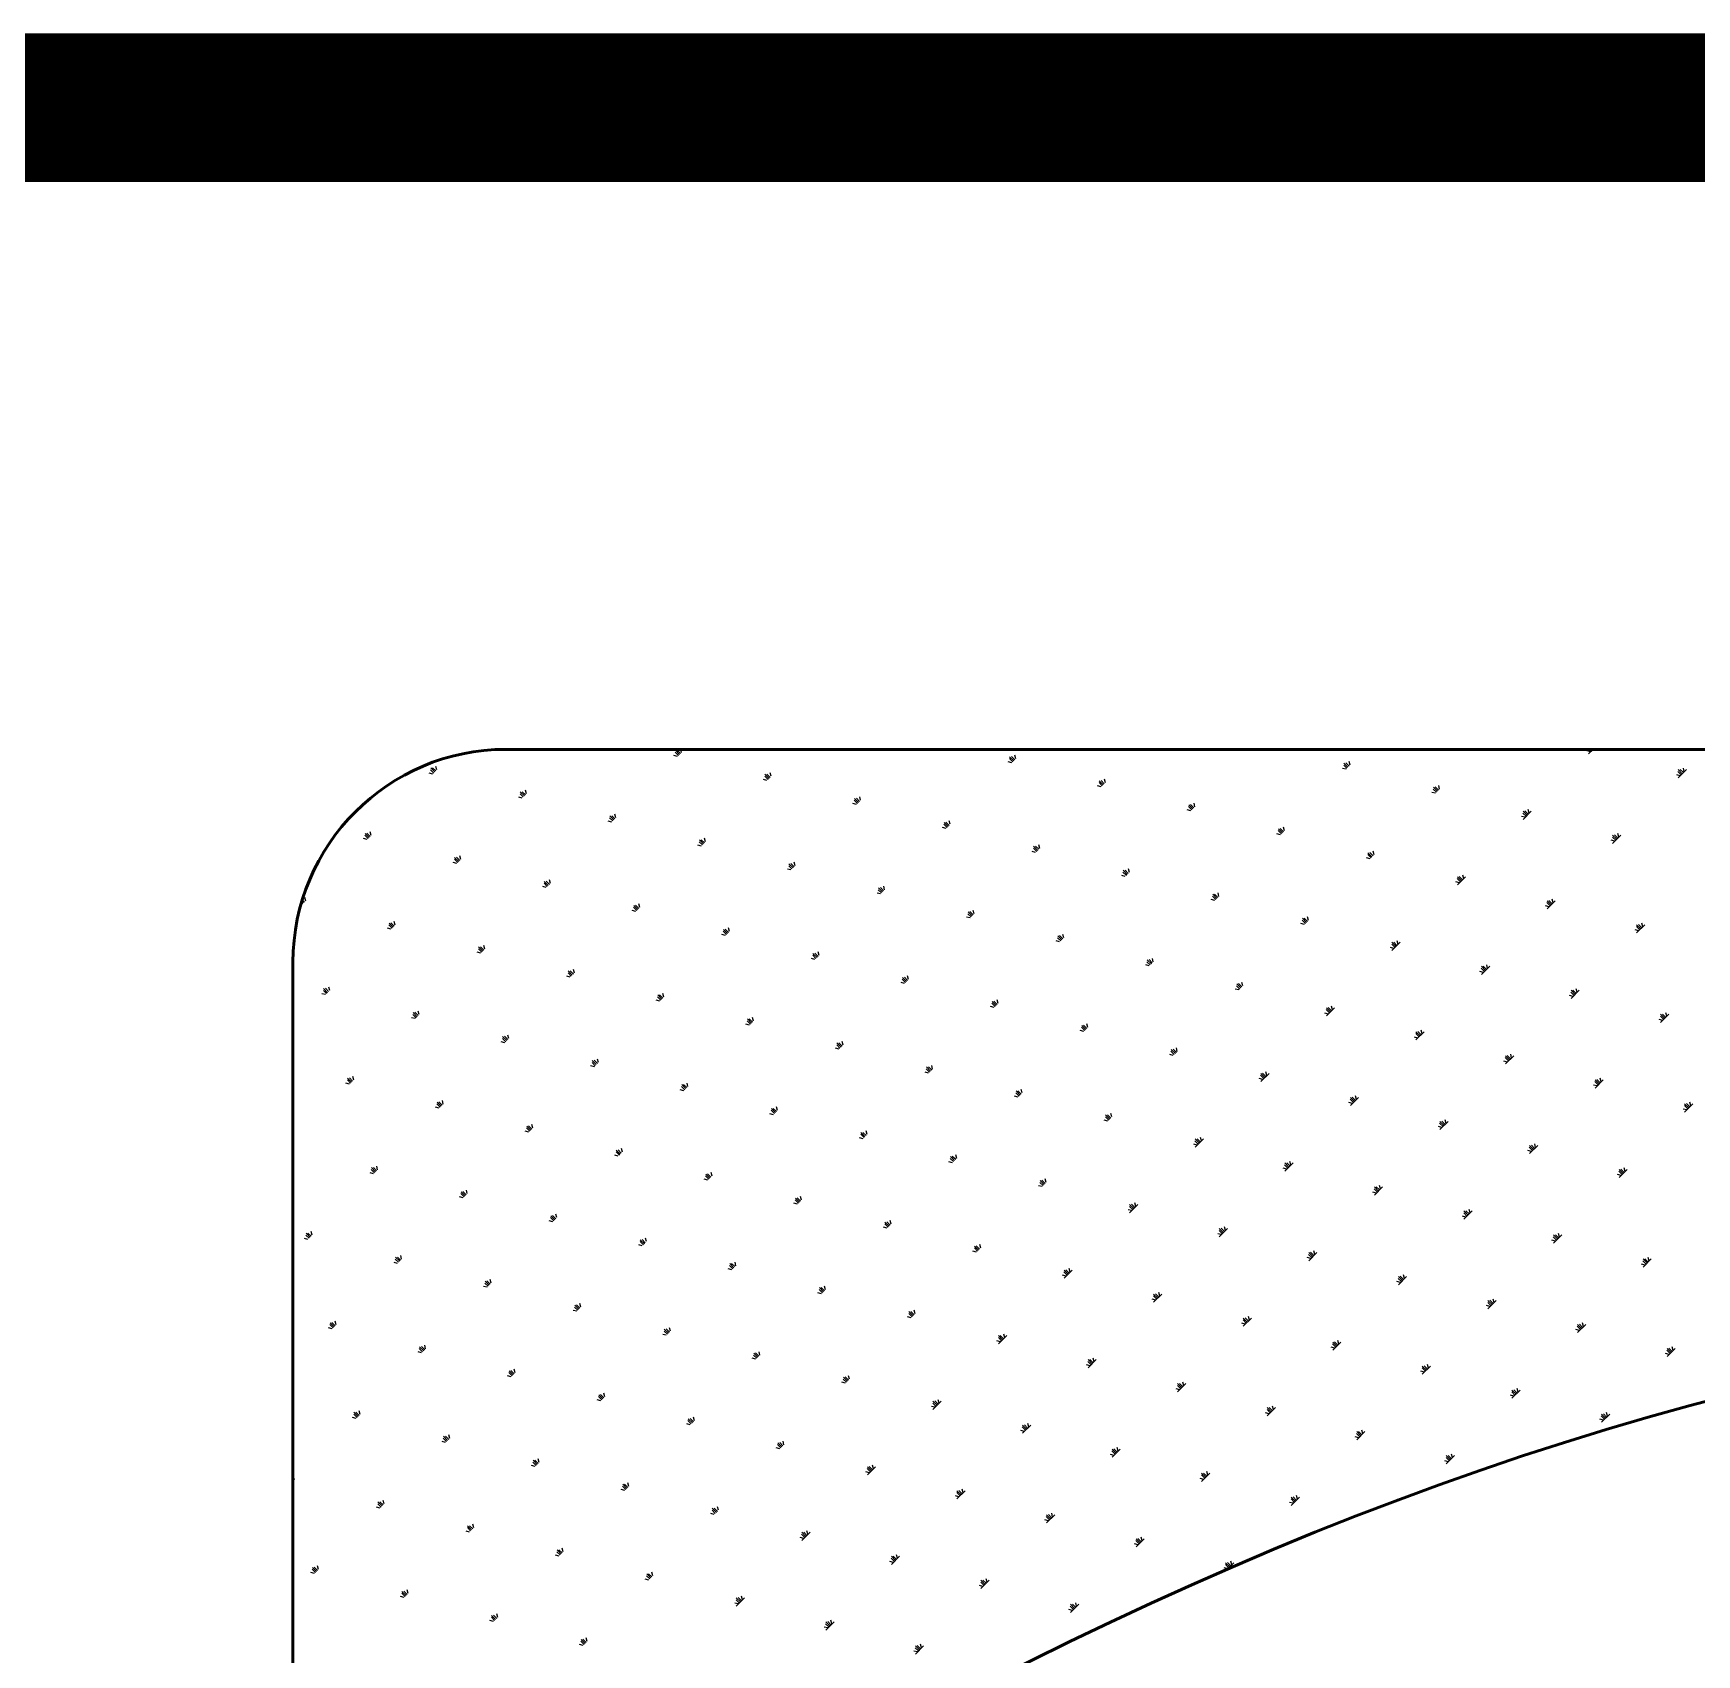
# Model space of a CAD drawing. Extents: x 962303 to 1579583, y -174742 to 224716.
# Drawn here: x 1416372 to 1418049, y -51801 to -50167 of the extents above; entities that cross this region are included whole.
import ezdxf

# ---------------------------------------------------------------- set-up
doc = ezdxf.new("R2010")
doc.units = 0
doc.header["$LTSCALE"] = 1000
doc.header["$MEASUREMENT"] = 0
doc.layers.add('PUB_TITLE', color=4, linetype='Continuous')

msp = doc.modelspace()

# ---------------------------------------------------------------- linework, layer by layer
at = {"layer": 'PUB_TITLE', "color": 4}
for p, q in [((1417021.6, -50895.9), (1417017.9, -50894.9)), ((1417022.6, -50894.9), (1417019.3, -50891.5)), ((1417023.6, -50893.8), (1417019.5, -50889.7)), ((1417024.6, -50892.8), (1417021.3, -50889.5)), ((1417025.7, -50891.8), (1417024.9, -50888.7)), ((1417359.5, -50901.3), (1417356.2, -50898)), ((1417360.5, -50900.3), (1417356.4, -50896.2)), ((1417361.6, -50899.3), (1417358.3, -50896)), ((1417362.6, -50898.2), (1417361.6, -50894.6)), ((1417699.5, -50904.7), (1417698.5, -50901.1)), ((1417942, -50891.1), (1417938.4, -50890.2)), ((1417939.9, -50893.2), (1417944.4, -50888.7)), ((1417943, -50890.1), (1417941.7, -50888.7)), ((1417944.1, -50889.1), (1417943.7, -50888.7)), ((1416774.9, -50913.6), (1416771.3, -50912.6)), ((1416776, -50912.6), (1416772.6, -50909.3)), ((1416777, -50911.5), (1416772.9, -50907.4)), ((1416778, -50910.5), (1416774.7, -50907.2)), ((1416779, -50909.5), (1416778.1, -50905.9)), ((1417112.9, -50919), (1417109.6, -50915.7)), ((1417113.9, -50918), (1417109.8, -50913.9)), ((1417114.9, -50917), (1417111.6, -50913.7)), ((1417116, -50915.9), (1417115, -50912.3)), ((1417358.5, -50902.4), (1417354.8, -50901.4)), ((1417695.4, -50908.8), (1417691.8, -50907.9)), ((1417696.4, -50907.8), (1417693.1, -50904.5)), ((1417697.4, -50906.8), (1417693.3, -50902.7)), ((1417698.5, -50905.8), (1417695.2, -50902.4)), ((1418032.3, -50915.3), (1418028.7, -50914.4)), ((1418033.3, -50914.3), (1418030, -50911)), ((1418034.3, -50913.3), (1418030.2, -50909.1)), ((1418030.2, -50917.4), (1418038.5, -50909.1)), ((1418035.4, -50912.2), (1418032.1, -50908.9)), ((1418036.4, -50911.2), (1418035.4, -50907.6)), ((1416866.2, -50936.7), (1416862.9, -50933.4)), ((1416867.3, -50935.7), (1416863.1, -50931.6)), ((1416868.3, -50934.7), (1416865, -50931.4)), ((1416869.3, -50933.7), (1416868.4, -50930)), ((1417111.8, -50920.1), (1417108.2, -50919.1)), ((1417448.7, -50926.6), (1417445.1, -50925.6)), ((1417449.8, -50925.5), (1417446.5, -50922.2)), ((1417450.8, -50924.5), (1417446.7, -50920.4)), ((1417451.8, -50923.5), (1417448.5, -50920.2)), ((1417452.9, -50922.4), (1417451.9, -50918.8)), ((1417785.6, -50933), (1417782, -50932.1)), ((1417786.7, -50932), (1417783.4, -50928.7)), ((1417787.7, -50931), (1417783.6, -50926.8)), ((1417788.7, -50929.9), (1417785.4, -50926.6)), ((1417789.8, -50928.9), (1417788.8, -50925.3)), ((1416865.2, -50937.8), (1416861.6, -50936.8)), ((1417202.1, -50944.3), (1417198.5, -50943.3)), ((1417203.1, -50943.2), (1417199.8, -50939.9)), ((1417204.2, -50942.2), (1417200, -50938.1)), ((1417205.2, -50941.2), (1417201.9, -50937.9)), ((1417206.2, -50940.1), (1417205.3, -50936.5)), ((1417539, -50950.7), (1417535.4, -50949.8)), ((1417540, -50949.7), (1417536.7, -50946.4)), ((1417541.1, -50948.7), (1417536.9, -50944.5)), ((1417542.1, -50947.6), (1417538.8, -50944.3)), ((1417543.1, -50946.6), (1417542.2, -50943)), ((1417878, -50955.2), (1417873.8, -50951)), ((1417873.8, -50959.3), (1417882.1, -50951)), ((1417879, -50954.1), (1417875.7, -50950.8)), ((1417880, -50953.1), (1417879.1, -50949.5)), ((1416955.5, -50962), (1416951.9, -50961)), ((1416956.5, -50960.9), (1416953.2, -50957.6)), ((1416957.5, -50959.9), (1416953.4, -50955.8)), ((1416958.6, -50958.9), (1416955.3, -50955.6)), ((1416959.6, -50957.8), (1416958.6, -50954.2)), ((1417292.4, -50968.5), (1417288.8, -50967.5)), ((1417293.4, -50967.4), (1417290.1, -50964.1)), ((1417294.4, -50966.4), (1417290.3, -50962.3)), ((1417295.5, -50965.4), (1417292.2, -50962.1)), ((1417296.5, -50964.3), (1417295.5, -50960.7)), ((1417633.4, -50970.8), (1417632.4, -50967.2)), ((1417875.9, -50957.2), (1417872.3, -50956.3)), ((1417876.9, -50956.2), (1417873.6, -50952.9)), ((1416708.8, -50979.7), (1416705.2, -50978.7)), ((1416709.9, -50978.6), (1416706.6, -50975.3)), ((1416710.9, -50977.6), (1416706.8, -50973.5)), ((1416711.9, -50976.6), (1416708.6, -50973.3)), ((1416713, -50975.5), (1416712, -50971.9)), ((1417046.8, -50985.1), (1417043.5, -50981.8)), ((1417047.8, -50984.1), (1417043.7, -50980)), ((1417048.8, -50983.1), (1417045.5, -50979.8)), ((1417049.9, -50982), (1417048.9, -50978.4)), ((1417386.8, -50988.5), (1417385.8, -50984.9)), ((1417629.3, -50974.9), (1417625.7, -50974)), ((1417630.3, -50973.9), (1417627, -50970.6)), ((1417631.3, -50972.9), (1417627.2, -50968.7)), ((1417632.4, -50971.8), (1417629.1, -50968.5)), ((1417966.2, -50981.4), (1417962.6, -50980.4)), ((1417967.2, -50980.4), (1417963.9, -50977.1)), ((1417968.3, -50979.4), (1417964.1, -50975.2)), ((1417964.1, -50983.5), (1417972.4, -50975.2)), ((1417969.3, -50978.3), (1417966, -50975)), ((1417970.3, -50977.3), (1417969.3, -50973.7)), ((1416800.1, -51002.8), (1416796.8, -50999.5)), ((1416801.2, -51001.8), (1416797, -50997.7)), ((1416802.2, -51000.8), (1416798.9, -50997.5)), ((1416803.2, -50999.7), (1416802.3, -50996.1)), ((1417045.7, -50986.2), (1417042.1, -50985.2)), ((1417382.6, -50992.6), (1417379, -50991.7)), ((1417383.7, -50991.6), (1417380.4, -50988.3)), ((1417384.7, -50990.6), (1417380.6, -50986.4)), ((1417385.7, -50989.5), (1417382.4, -50986.2)), ((1417719.6, -50999.1), (1417715.9, -50998.2)), ((1417720.6, -50998.1), (1417717.3, -50994.8)), ((1417721.6, -50997.1), (1417717.5, -50992.9)), ((1417722.7, -50996), (1417719.3, -50992.7)), ((1417723.7, -50995), (1417722.7, -50991.4)), ((1416799.1, -51003.9), (1416795.5, -51002.9)), ((1417136, -51010.3), (1417132.4, -51009.4)), ((1417137, -51009.3), (1417133.7, -51006)), ((1417138.1, -51008.3), (1417133.9, -51004.2)), ((1417139.1, -51007.3), (1417135.8, -51003.9)), ((1417140.1, -51006.2), (1417139.2, -51002.6)), ((1417472.9, -51016.8), (1417469.3, -51015.9)), ((1417474, -51015.8), (1417470.6, -51012.5)), ((1417475, -51014.8), (1417470.9, -51010.6)), ((1417476, -51013.7), (1417472.7, -51010.4)), ((1417477.1, -51012.7), (1417476.1, -51009.1)), ((1417811.9, -51021.2), (1417807.8, -51017.1)), ((1417807.8, -51025.4), (1417816, -51017.1)), ((1417812.9, -51020.2), (1417809.6, -51016.9)), ((1417814, -51019.2), (1417813, -51015.6)), ((1416889.4, -51028.1), (1416885.8, -51027.1)), ((1416890.4, -51027), (1416887.1, -51023.7)), ((1416891.4, -51026), (1416887.3, -51021.9)), ((1416892.5, -51025), (1416889.2, -51021.7)), ((1416893.5, -51023.9), (1416892.5, -51020.3)), ((1417226.3, -51034.5), (1417222.7, -51033.6)), ((1417227.3, -51033.5), (1417224, -51030.2)), ((1417228.4, -51032.5), (1417224.2, -51028.3)), ((1417229.4, -51031.4), (1417226.1, -51028.1)), ((1417230.4, -51030.4), (1417229.5, -51026.8)), ((1417565.3, -51039), (1417561.1, -51034.8)), ((1417566.3, -51037.9), (1417563, -51034.6)), ((1417567.3, -51036.9), (1417566.4, -51033.3)), ((1417809.8, -51023.3), (1417806.2, -51022.3)), ((1417810.9, -51022.3), (1417807.6, -51019)), ((1416642.7, -51045.8), (1416641.9, -51045.5)), ((1416643.8, -51044.7), (1416642.5, -51043.4)), ((1416644.8, -51043.7), (1416643, -51041.8)), ((1416645.8, -51042.7), (1416643.4, -51040.3)), ((1416646.9, -51041.6), (1416645.9, -51038)), ((1416979.7, -51052.2), (1416976, -51051.3)), ((1416980.7, -51051.2), (1416977.4, -51047.9)), ((1416981.7, -51050.2), (1416977.6, -51046)), ((1416982.8, -51049.1), (1416979.4, -51045.8)), ((1416983.8, -51048.1), (1416982.8, -51044.5)), ((1417320.7, -51054.6), (1417319.7, -51051)), ((1417563.2, -51041), (1417559.6, -51040.1)), ((1417564.2, -51040), (1417560.9, -51036.7)), ((1417900.1, -51047.5), (1417896.5, -51046.5)), ((1417901.1, -51046.5), (1417897.8, -51043.2)), ((1417902.2, -51045.4), (1417898, -51041.3)), ((1417898, -51049.6), (1417906.3, -51041.3)), ((1417903.2, -51044.4), (1417899.9, -51041.1)), ((1417904.2, -51043.4), (1417903.3, -51039.8)), ((1416734.1, -51068.9), (1416730.8, -51065.6)), ((1416735.1, -51067.9), (1416731, -51063.8)), ((1416736.1, -51066.9), (1416732.8, -51063.6)), ((1416737.2, -51065.8), (1416736.2, -51062.2)), ((1417074.1, -51072.3), (1417073.1, -51068.7)), ((1417316.6, -51058.7), (1417313, -51057.8)), ((1417317.6, -51057.7), (1417314.3, -51054.4)), ((1417318.6, -51056.7), (1417314.5, -51052.5)), ((1417319.7, -51055.6), (1417316.4, -51052.3)), ((1417653.5, -51065.2), (1417649.9, -51064.2)), ((1417654.5, -51064.2), (1417651.2, -51060.9)), ((1417655.5, -51063.1), (1417651.4, -51059)), ((1417656.6, -51062.1), (1417653.3, -51058.8)), ((1417657.6, -51061.1), (1417656.6, -51057.5)), ((1417991.4, -51070.7), (1417988.1, -51067.4)), ((1417992.4, -51069.6), (1417988.3, -51065.5)), ((1417988.3, -51073.8), (1417996.6, -51065.5)), ((1417993.5, -51068.6), (1417990.2, -51065.3)), ((1417994.5, -51067.6), (1417993.5, -51063.9)), ((1416733, -51070), (1416729.4, -51069)), ((1417069.9, -51076.4), (1417066.3, -51075.5)), ((1417071, -51075.4), (1417067.7, -51072.1)), ((1417072, -51074.4), (1417067.9, -51070.2)), ((1417073, -51073.3), (1417069.7, -51070)), ((1417406.8, -51082.9), (1417403.2, -51081.9)), ((1417407.9, -51081.9), (1417404.6, -51078.6)), ((1417408.9, -51080.9), (1417404.8, -51076.7)), ((1417409.9, -51079.8), (1417406.6, -51076.5)), ((1417411, -51078.8), (1417410, -51075.2)), ((1417744.8, -51088.4), (1417741.5, -51085.1)), ((1417745.8, -51087.3), (1417741.7, -51083.2)), ((1417741.7, -51091.5), (1417749.9, -51083.2)), ((1417746.8, -51086.3), (1417743.5, -51083)), ((1417747.9, -51085.3), (1417746.9, -51081.7)), ((1417990.4, -51071.7), (1417986.8, -51070.7)), ((1416823.3, -51094.1), (1416819.7, -51093.2)), ((1416824.3, -51093.1), (1416821, -51089.8)), ((1416825.4, -51092.1), (1416821.2, -51087.9)), ((1416826.4, -51091), (1416823.1, -51087.7)), ((1416827.4, -51090), (1416826.5, -51086.4)), ((1417160.2, -51100.6), (1417156.6, -51099.7)), ((1417161.2, -51099.6), (1417157.9, -51096.3)), ((1417162.3, -51098.6), (1417158.1, -51094.4)), ((1417163.3, -51097.5), (1417160, -51094.2)), ((1417164.3, -51096.5), (1417163.4, -51092.9)), ((1417499.2, -51105), (1417495, -51100.9)), ((1417500.2, -51104), (1417496.9, -51100.7)), ((1417501.2, -51103), (1417500.3, -51099.4)), ((1417743.7, -51089.4), (1417740.1, -51088.4)), ((1416913.6, -51118.3), (1416910, -51117.4)), ((1416914.6, -51117.3), (1416911.3, -51114)), ((1416915.6, -51116.3), (1416911.5, -51112.1)), ((1416916.7, -51115.2), (1416913.4, -51111.9)), ((1416917.7, -51114.2), (1416916.7, -51110.6)), ((1417252.5, -51122.7), (1417248.4, -51118.6)), ((1417253.6, -51121.7), (1417250.3, -51118.4)), ((1417254.6, -51120.7), (1417253.6, -51117.1)), ((1417497.1, -51107.1), (1417493.5, -51106.1)), ((1417498.1, -51106.1), (1417494.8, -51102.8)), ((1417834, -51113.6), (1417830.4, -51112.6)), ((1417835, -51112.6), (1417831.7, -51109.2)), ((1417836.1, -51111.5), (1417832, -51107.4)), ((1417832, -51115.7), (1417840.2, -51107.4)), ((1417837.1, -51110.5), (1417833.8, -51107.2)), ((1417838.1, -51109.5), (1417837.2, -51105.8)), ((1416666.9, -51136), (1416663.3, -51135.1)), ((1416668, -51135), (1416664.7, -51131.7)), ((1416669, -51134), (1416664.9, -51129.8)), ((1416670, -51132.9), (1416666.7, -51129.6)), ((1416671.1, -51131.9), (1416670.1, -51128.3)), ((1417008, -51138.4), (1417007, -51134.8)), ((1417250.5, -51124.8), (1417246.9, -51123.8)), ((1417251.5, -51123.8), (1417248.2, -51120.5)), ((1417587.4, -51131.3), (1417583.8, -51130.3)), ((1417588.4, -51130.3), (1417585.1, -51127)), ((1417589.4, -51129.2), (1417585.3, -51125.1)), ((1417590.5, -51128.2), (1417587.2, -51124.9)), ((1417591.5, -51127.2), (1417590.5, -51123.6)), ((1417925.3, -51136.7), (1417922, -51133.4)), ((1417926.4, -51135.7), (1417922.2, -51131.6)), ((1417922.2, -51139.8), (1417930.5, -51131.6)), ((1417927.4, -51134.7), (1417924.1, -51131.4)), ((1417928.4, -51133.6), (1417927.5, -51130)), ((1416761.3, -51156.1), (1416760.4, -51152.5)), ((1417003.8, -51142.5), (1417000.2, -51141.6)), ((1417004.9, -51141.5), (1417001.6, -51138.2)), ((1417005.9, -51140.5), (1417001.8, -51136.3)), ((1417006.9, -51139.4), (1417003.6, -51136.1)), ((1417340.8, -51149), (1417337.1, -51148)), ((1417341.8, -51148), (1417338.5, -51144.7)), ((1417342.8, -51146.9), (1417338.7, -51142.8)), ((1417343.8, -51145.9), (1417340.5, -51142.6)), ((1417344.9, -51144.9), (1417343.9, -51141.3)), ((1417678.7, -51154.4), (1417675.4, -51151.1)), ((1417679.7, -51153.4), (1417675.6, -51149.3)), ((1417675.6, -51157.5), (1417683.9, -51149.3)), ((1417680.8, -51152.4), (1417677.5, -51149.1)), ((1417681.8, -51151.4), (1417680.8, -51147.7)), ((1417924.3, -51137.8), (1417920.7, -51136.8)), ((1416757.2, -51160.2), (1416753.6, -51159.3)), ((1416758.2, -51159.2), (1416754.9, -51155.9)), ((1416759.3, -51158.2), (1416755.1, -51154)), ((1416760.3, -51157.1), (1416757, -51153.8)), ((1417094.1, -51166.7), (1417090.5, -51165.7)), ((1417095.2, -51165.7), (1417091.8, -51162.4)), ((1417096.2, -51164.6), (1417092.1, -51160.5)), ((1417097.2, -51163.6), (1417093.9, -51160.3)), ((1417098.2, -51162.6), (1417097.3, -51159)), ((1417432.1, -51172.2), (1417428.8, -51168.9)), ((1417433.1, -51171.1), (1417429, -51167)), ((1417434.1, -51170.1), (1417430.8, -51166.8)), ((1417435.2, -51169.1), (1417434.2, -51165.4)), ((1417677.7, -51155.5), (1417674, -51154.5)), ((1418014.6, -51162), (1418011, -51161)), ((1418015.6, -51160.9), (1418012.3, -51157.6)), ((1418016.6, -51159.9), (1418012.5, -51155.8)), ((1418012.5, -51164), (1418020.8, -51155.8)), ((1418017.7, -51158.9), (1418014.4, -51155.6)), ((1418018.7, -51157.8), (1418017.7, -51154.2)), ((1416847.5, -51184.4), (1416843.9, -51183.4)), ((1416848.5, -51183.4), (1416845.2, -51180.1)), ((1416849.6, -51182.3), (1416845.4, -51178.2)), ((1416850.6, -51181.3), (1416847.3, -51178)), ((1416851.6, -51180.3), (1416850.6, -51176.7)), ((1417186.5, -51188.8), (1417182.3, -51184.7)), ((1417187.5, -51187.8), (1417184.2, -51184.5)), ((1417188.5, -51186.8), (1417187.6, -51183.2)), ((1417431, -51173.2), (1417427.4, -51172.2)), ((1417767.9, -51179.7), (1417764.3, -51178.7)), ((1417769, -51178.6), (1417765.7, -51175.3)), ((1417770, -51177.6), (1417765.9, -51173.5)), ((1417765.9, -51181.7), (1417774.1, -51173.5)), ((1417771, -51176.6), (1417767.7, -51173.3)), ((1417772.1, -51175.5), (1417771.1, -51171.9)), ((1416939.8, -51206.5), (1416935.7, -51202.4)), ((1416940.9, -51205.5), (1416937.6, -51202.2)), ((1416941.9, -51204.5), (1416940.9, -51200.9)), ((1417184.4, -51190.9), (1417180.8, -51189.9)), ((1417185.4, -51189.9), (1417182.1, -51186.6)), ((1417521.3, -51197.4), (1417517.7, -51196.4)), ((1417522.3, -51196.3), (1417519, -51193)), ((1417523.4, -51195.3), (1417519.2, -51191.2)), ((1417524.4, -51194.3), (1417521.1, -51191)), ((1417525.4, -51193.2), (1417524.5, -51189.6)), ((1417858.2, -51203.9), (1417854.6, -51202.9)), ((1417859.2, -51202.8), (1417855.9, -51199.5)), ((1417860.3, -51201.8), (1417856.1, -51197.7)), ((1417856.1, -51205.9), (1417864.4, -51197.7)), ((1417861.3, -51200.8), (1417858, -51197.5)), ((1417862.3, -51199.7), (1417861.4, -51196.1)), ((1416695.3, -51222.2), (1416694.3, -51218.6)), ((1416937.8, -51208.6), (1416934.1, -51207.6)), ((1416938.8, -51207.6), (1416935.5, -51204.3)), ((1417274.7, -51215.1), (1417271.1, -51214.1)), ((1417275.7, -51214.1), (1417272.4, -51210.7)), ((1417276.7, -51213), (1417272.6, -51208.9)), ((1417277.8, -51212), (1417274.5, -51208.7)), ((1417278.8, -51211), (1417277.8, -51207.3)), ((1417612.6, -51220.5), (1417609.3, -51217.2)), ((1417613.6, -51219.5), (1417609.5, -51215.4)), ((1417609.5, -51223.6), (1417617.8, -51215.4)), ((1417614.7, -51218.5), (1417611.4, -51215.2)), ((1417615.7, -51217.4), (1417614.7, -51213.8)), ((1416691.1, -51226.3), (1416687.5, -51225.3)), ((1416692.2, -51225.3), (1416688.9, -51222)), ((1416693.2, -51224.2), (1416689.1, -51220.1)), ((1416694.2, -51223.2), (1416690.9, -51219.9)), ((1417028, -51232.8), (1417024.4, -51231.8)), ((1417029.1, -51231.8), (1417025.8, -51228.5)), ((1417030.1, -51230.7), (1417026, -51226.6)), ((1417031.1, -51229.7), (1417027.8, -51226.4)), ((1417032.2, -51228.7), (1417031.2, -51225.1)), ((1417366, -51238.2), (1417362.7, -51234.9)), ((1417367, -51237.2), (1417362.9, -51233.1)), ((1417368, -51236.2), (1417364.7, -51232.9)), ((1417369.1, -51235.1), (1417368.1, -51231.5)), ((1417611.6, -51221.6), (1417608, -51220.6)), ((1417948.5, -51228), (1417944.9, -51227.1)), ((1417949.5, -51227), (1417946.2, -51223.7)), ((1417950.5, -51226), (1417946.4, -51221.9)), ((1417946.4, -51230.1), (1417954.7, -51221.9)), ((1417951.6, -51225), (1417948.3, -51221.6)), ((1417952.6, -51223.9), (1417951.6, -51220.3)), ((1416781.4, -51250.5), (1416777.8, -51249.5)), ((1416782.4, -51249.5), (1416779.1, -51246.2)), ((1416783.5, -51248.4), (1416779.3, -51244.3)), ((1416784.5, -51247.4), (1416781.2, -51244.1)), ((1416785.5, -51246.4), (1416784.6, -51242.8)), ((1417119.3, -51255.9), (1417116, -51252.6)), ((1417120.4, -51254.9), (1417116.2, -51250.8)), ((1417121.4, -51253.9), (1417118.1, -51250.6)), ((1417122.4, -51252.9), (1417121.5, -51249.2)), ((1417364.9, -51239.3), (1417361.3, -51238.3)), ((1417701.8, -51245.8), (1417698.2, -51244.8)), ((1417702.9, -51244.7), (1417699.6, -51241.4)), ((1417703.9, -51243.7), (1417699.8, -51239.6)), ((1417699.8, -51247.8), (1417708, -51239.6)), ((1417704.9, -51242.7), (1417701.6, -51239.4)), ((1417706, -51241.6), (1417705, -51238)), ((1418038.8, -51252.2), (1418035.1, -51251.3)), ((1418039.8, -51251.2), (1418036.5, -51247.9)), ((1418040.8, -51250.2), (1418036.7, -51246)), ((1418036.7, -51254.3), (1418044.9, -51246)), ((1418041.9, -51249.1), (1418038.5, -51245.8)), ((1418042.9, -51248.1), (1418041.9, -51244.5)), ((1416873.7, -51272.6), (1416869.6, -51268.5)), ((1416874.8, -51271.6), (1416871.5, -51268.3)), ((1416875.8, -51270.6), (1416874.8, -51266.9)), ((1417118.3, -51257), (1417114.7, -51256)), ((1417455.2, -51263.5), (1417451.6, -51262.5)), ((1417456.2, -51262.4), (1417452.9, -51259.1)), ((1417457.3, -51261.4), (1417453.1, -51257.3)), ((1417458.3, -51260.4), (1417455, -51257.1)), ((1417459.3, -51259.3), (1417458.4, -51255.7)), ((1417792.1, -51269.9), (1417788.5, -51269)), ((1417793.2, -51268.9), (1417789.8, -51265.6)), ((1417794.2, -51267.9), (1417790.1, -51263.7)), ((1417790.1, -51272), (1417798.3, -51263.7)), ((1417795.2, -51266.8), (1417791.9, -51263.5)), ((1417796.2, -51265.8), (1417795.3, -51262.2)), ((1416871.7, -51274.7), (1416868.1, -51273.7)), ((1416872.7, -51273.7), (1416869.4, -51270.4)), ((1417208.6, -51281.2), (1417205, -51280.2)), ((1417209.6, -51280.1), (1417206.3, -51276.8)), ((1417210.6, -51279.1), (1417206.5, -51275)), ((1417211.7, -51278.1), (1417208.4, -51274.8)), ((1417212.7, -51277), (1417211.7, -51273.4)), ((1417545.5, -51287.7), (1417541.9, -51286.7)), ((1417546.5, -51286.6), (1417543.2, -51283.3)), ((1417547.6, -51285.6), (1417543.4, -51281.5)), ((1417543.4, -51289.7), (1417551.7, -51281.5)), ((1417548.6, -51284.6), (1417545.3, -51281.2)), ((1417549.6, -51283.5), (1417548.6, -51279.9)), ((1417886.5, -51290), (1417885.6, -51286.4)), ((1416961.9, -51298.9), (1416958.3, -51297.9)), ((1416963, -51297.8), (1416959.7, -51294.5)), ((1416964, -51296.8), (1416959.9, -51292.7)), ((1416965, -51295.8), (1416961.7, -51292.5)), ((1416966.1, -51294.7), (1416965.1, -51291.1)), ((1417299.9, -51304.3), (1417296.6, -51301)), ((1417300.9, -51303.3), (1417296.8, -51299.2)), ((1417302, -51302.3), (1417298.6, -51299)), ((1417303, -51301.2), (1417302, -51297.6)), ((1417882.4, -51294.1), (1417878.8, -51293.2)), ((1417883.4, -51293.1), (1417880.1, -51289.8)), ((1417884.5, -51292.1), (1417880.3, -51287.9)), ((1417880.3, -51296.2), (1417888.6, -51287.9)), ((1417885.5, -51291), (1417882.2, -51287.7)), ((1416715.3, -51316.6), (1416711.7, -51315.6)), ((1416716.3, -51315.6), (1416713, -51312.2)), ((1416717.4, -51314.5), (1416713.2, -51310.4)), ((1416718.4, -51313.5), (1416715.1, -51310.2)), ((1416719.4, -51312.5), (1416718.5, -51308.8)), ((1417053.3, -51322), (1417049.9, -51318.7)), ((1417054.3, -51321), (1417050.2, -51316.9)), ((1417055.3, -51320), (1417052, -51316.7)), ((1417056.4, -51318.9), (1417055.4, -51315.3)), ((1417298.9, -51305.4), (1417295.2, -51304.4)), ((1417635.8, -51311.8), (1417632.1, -51310.9)), ((1417636.8, -51310.8), (1417633.5, -51307.5)), ((1417637.8, -51309.8), (1417633.7, -51305.6)), ((1417633.7, -51313.9), (1417642, -51305.6)), ((1417638.9, -51308.7), (1417635.6, -51305.4)), ((1417639.9, -51307.7), (1417638.9, -51304.1)), ((1417972.7, -51318.3), (1417969.1, -51317.4)), ((1417973.7, -51317.3), (1417970.4, -51314)), ((1417974.7, -51316.3), (1417970.6, -51312.1)), ((1417970.6, -51320.4), (1417978.9, -51312.1)), ((1417975.8, -51315.2), (1417972.5, -51311.9)), ((1417976.8, -51314.2), (1417975.8, -51310.6)), ((1416806.6, -51339.7), (1416803.3, -51336.4)), ((1416807.7, -51338.7), (1416803.5, -51334.6)), ((1416808.7, -51337.7), (1416805.4, -51334.4)), ((1416809.7, -51336.6), (1416808.8, -51333)), ((1417052.2, -51323.1), (1417048.6, -51322.1)), ((1417389.1, -51329.5), (1417385.5, -51328.6)), ((1417390.2, -51328.5), (1417386.9, -51325.2)), ((1417391.2, -51327.5), (1417387.1, -51323.4)), ((1417392.2, -51326.5), (1417388.9, -51323.1)), ((1417393.3, -51325.4), (1417392.3, -51321.8)), ((1417726, -51336), (1417722.4, -51335.1)), ((1417727.1, -51335), (1417723.8, -51331.7)), ((1417728.1, -51334), (1417724, -51329.8)), ((1417724, -51338.1), (1417732.2, -51329.8)), ((1417729.1, -51332.9), (1417725.8, -51329.6)), ((1417730.2, -51331.9), (1417729.2, -51328.3)), ((1416805.6, -51340.8), (1416802, -51339.8)), ((1417142.5, -51347.3), (1417138.9, -51346.3)), ((1417143.5, -51346.2), (1417140.2, -51342.9)), ((1417144.6, -51345.2), (1417140.4, -51341.1)), ((1417145.6, -51344.2), (1417142.3, -51340.9)), ((1417146.6, -51343.1), (1417145.7, -51339.5)), ((1417479.4, -51353.7), (1417475.8, -51352.8)), ((1417480.4, -51352.7), (1417477.1, -51349.4)), ((1417481.5, -51351.7), (1417477.3, -51347.5)), ((1417477.3, -51355.8), (1417485.6, -51347.5)), ((1417482.5, -51350.6), (1417479.2, -51347.3)), ((1417483.5, -51349.6), (1417482.6, -51346)), ((1417819.4, -51357.1), (1417816.1, -51353.8)), ((1417820.4, -51356.1), (1417819.5, -51352.5)), ((1416895.9, -51365), (1416892.3, -51364)), ((1416896.9, -51363.9), (1416893.6, -51360.6)), ((1416897.9, -51362.9), (1416893.8, -51358.8)), ((1416899, -51361.9), (1416895.7, -51358.6)), ((1416900, -51360.8), (1416899, -51357.2)), ((1417232.8, -51371.4), (1417229.2, -51370.5)), ((1417233.8, -51370.4), (1417230.5, -51367.1)), ((1417234.8, -51369.4), (1417230.7, -51365.2)), ((1417235.9, -51368.3), (1417232.6, -51365)), ((1417236.9, -51367.3), (1417235.9, -51363.7)), ((1417573.8, -51373.8), (1417572.8, -51370.2)), ((1417816.3, -51360.2), (1417812.7, -51359.3)), ((1417817.3, -51359.2), (1417814, -51355.9)), ((1417818.4, -51358.2), (1417814.2, -51354)), ((1417814.2, -51362.3), (1417822.5, -51354)), ((1416649.2, -51382.7), (1416645.6, -51381.7)), ((1416650.3, -51381.6), (1416647, -51378.3)), ((1416651.3, -51380.6), (1416647.2, -51376.5)), ((1416652.3, -51379.6), (1416649, -51376.3)), ((1416653.4, -51378.5), (1416652.4, -51374.9)), ((1416987.2, -51388.1), (1416983.9, -51384.8)), ((1416988.2, -51387.1), (1416984.1, -51383)), ((1416989.2, -51386.1), (1416985.9, -51382.7)), ((1416990.3, -51385), (1416989.3, -51381.4)), ((1417569.7, -51377.9), (1417566.1, -51377)), ((1417570.7, -51376.9), (1417567.4, -51373.6)), ((1417571.7, -51375.9), (1417567.6, -51371.7)), ((1417567.6, -51380), (1417575.9, -51371.7)), ((1417572.8, -51374.8), (1417569.5, -51371.5)), ((1417906.6, -51384.4), (1417903, -51383.4)), ((1417907.6, -51383.4), (1417904.3, -51380.1)), ((1417908.6, -51382.3), (1417904.5, -51378.2)), ((1417904.5, -51386.5), (1417912.8, -51378.2)), ((1417909.7, -51381.3), (1417906.4, -51378)), ((1417910.7, -51380.3), (1417909.7, -51376.7)), ((1416740.5, -51405.8), (1416737.2, -51402.5)), ((1416741.6, -51404.8), (1416737.4, -51400.7)), ((1416742.6, -51403.8), (1416739.3, -51400.5)), ((1416743.6, -51402.7), (1416742.7, -51399.1)), ((1416986.1, -51389.2), (1416982.5, -51388.2)), ((1417323, -51395.6), (1417319.4, -51394.7)), ((1417324.1, -51394.6), (1417320.8, -51391.3)), ((1417325.1, -51393.6), (1417321, -51389.4)), ((1417326.1, -51392.5), (1417322.8, -51389.2)), ((1417327.2, -51391.5), (1417326.2, -51387.9)), ((1417659.9, -51402.1), (1417656.3, -51401.1)), ((1417661, -51401.1), (1417657.7, -51397.8)), ((1417662, -51400), (1417657.9, -51395.9)), ((1417657.9, -51404.2), (1417666.1, -51395.9)), ((1417663, -51399), (1417659.7, -51395.7)), ((1417664.1, -51398), (1417663.1, -51394.4)), ((1417997.9, -51407.6), (1417994.6, -51404.3)), ((1417998.9, -51406.5), (1417994.8, -51402.4)), ((1417994.8, -51410.7), (1418003.1, -51402.4)), ((1418000, -51405.5), (1417996.6, -51402.2)), ((1418001, -51404.5), (1418000, -51400.9)), ((1416739.5, -51406.9), (1416735.9, -51405.9)), ((1417076.4, -51413.3), (1417072.8, -51412.4)), ((1417077.4, -51412.3), (1417074.1, -51409)), ((1417078.5, -51411.3), (1417074.3, -51407.1)), ((1417079.5, -51410.2), (1417076.2, -51406.9)), ((1417080.5, -51409.2), (1417079.6, -51405.6)), ((1417413.3, -51419.8), (1417409.7, -51418.9)), ((1417414.3, -51418.8), (1417411, -51415.5)), ((1417415.4, -51417.8), (1417411.3, -51413.6)), ((1417411.3, -51421.9), (1417419.5, -51413.6)), ((1417416.4, -51416.7), (1417413.1, -51413.4)), ((1417417.4, -51415.7), (1417416.5, -51412.1)), ((1417752.3, -51424.2), (1417748.2, -51420.1)), ((1417748.2, -51428.4), (1417756.4, -51420.1)), ((1417753.3, -51423.2), (1417750, -51419.9)), ((1417754.4, -51422.2), (1417753.4, -51418.6)), ((1417996.9, -51408.6), (1417993.2, -51407.6)), ((1416829.8, -51431), (1416826.2, -51430.1)), ((1416830.8, -51430), (1416827.5, -51426.7)), ((1416831.8, -51429), (1416827.7, -51424.9)), ((1416832.9, -51428), (1416829.6, -51424.6)), ((1416833.9, -51426.9), (1416832.9, -51423.3)), ((1417166.7, -51437.5), (1417163.1, -51436.6)), ((1417167.7, -51436.5), (1417164.4, -51433.2)), ((1417168.7, -51435.5), (1417164.6, -51431.3)), ((1417169.8, -51434.4), (1417166.5, -51431.1)), ((1417170.8, -51433.4), (1417169.8, -51429.8)), ((1417505.7, -51441.9), (1417501.5, -51437.8)), ((1417501.5, -51446.1), (1417509.8, -51437.8)), ((1417506.7, -51440.9), (1417503.4, -51437.6)), ((1417507.7, -51439.9), (1417506.8, -51436.3)), ((1417750.2, -51426.3), (1417746.6, -51425.3)), ((1417751.3, -51425.3), (1417748, -51422)), ((1416920.1, -51455.2), (1416916.4, -51454.3)), ((1416921.1, -51454.2), (1416917.8, -51450.9)), ((1416922.1, -51453.2), (1416918, -51449)), ((1416923.1, -51452.1), (1416919.8, -51448.8)), ((1416924.2, -51451.1), (1416923.2, -51447.5)), ((1417261.1, -51457.6), (1417260.1, -51454)), ((1417503.6, -51444), (1417500, -51443)), ((1417504.6, -51443), (1417501.3, -51439.7)), ((1417840.5, -51450.5), (1417836.9, -51449.5)), ((1417841.5, -51449.5), (1417838.2, -51446.2)), ((1417842.6, -51448.4), (1417838.4, -51444.3)), ((1417838.4, -51452.6), (1417846.7, -51444.3)), ((1417843.6, -51447.4), (1417840.3, -51444.1)), ((1417844.6, -51446.4), (1417843.7, -51442.8)), ((1416674.5, -51471.9), (1416671.1, -51468.6)), ((1416675.5, -51470.9), (1416671.4, -51466.7)), ((1416676.5, -51469.8), (1416673.2, -51466.5)), ((1416677.5, -51468.8), (1416676.6, -51465.2)), ((1417257, -51461.7), (1417253.3, -51460.8)), ((1417258, -51460.7), (1417254.7, -51457.4)), ((1417259, -51459.7), (1417254.9, -51455.5)), ((1417260.1, -51458.6), (1417256.8, -51455.3)), ((1417593.9, -51468.2), (1417590.3, -51467.2)), ((1417594.9, -51467.2), (1417591.6, -51463.9)), ((1417595.9, -51466.1), (1417591.8, -51462)), ((1417591.8, -51470.3), (1417600.1, -51462)), ((1417597, -51465.1), (1417593.7, -51461.8)), ((1417598, -51464.1), (1417597, -51460.5)), ((1417931.8, -51473.6), (1417928.5, -51470.3)), ((1417932.8, -51472.6), (1417928.7, -51468.5)), ((1417928.7, -51476.7), (1417937, -51468.5)), ((1417933.9, -51471.6), (1417930.6, -51468.3)), ((1417934.9, -51470.6), (1417933.9, -51466.9)), ((1416673.4, -51472.9), (1416669.8, -51472)), ((1417010.3, -51479.4), (1417006.7, -51478.5)), ((1417011.4, -51478.4), (1417008.1, -51475.1)), ((1417012.4, -51477.4), (1417008.3, -51473.2)), ((1417013.4, -51476.3), (1417010.1, -51473)), ((1417014.5, -51475.3), (1417013.5, -51471.7)), ((1417347.2, -51485.9), (1417343.6, -51484.9)), ((1417348.3, -51484.9), (1417345, -51481.6)), ((1417349.3, -51483.8), (1417345.2, -51479.7)), ((1417345.2, -51488), (1417353.4, -51479.7)), ((1417350.3, -51482.8), (1417347, -51479.5)), ((1417351.4, -51481.8), (1417350.4, -51478.2)), ((1417685.2, -51491.4), (1417681.9, -51488.1)), ((1417686.2, -51490.3), (1417682.1, -51486.2)), ((1417682.1, -51494.5), (1417690.3, -51486.2)), ((1417687.2, -51489.3), (1417683.9, -51486)), ((1417688.3, -51488.3), (1417687.3, -51484.6)), ((1417930.8, -51474.7), (1417927.2, -51473.7)), ((1416763.7, -51497.1), (1416760.1, -51496.2)), ((1416764.7, -51496.1), (1416761.4, -51492.8)), ((1416765.8, -51495.1), (1416761.6, -51490.9)), ((1416766.8, -51494), (1416763.5, -51490.7)), ((1416767.8, -51493), (1416766.9, -51489.4)), ((1417100.6, -51503.6), (1417097, -51502.6)), ((1417101.6, -51502.6), (1417098.3, -51499.3)), ((1417102.7, -51501.5), (1417098.5, -51497.4)), ((1417103.7, -51500.5), (1417100.4, -51497.2)), ((1417104.7, -51499.5), (1417103.8, -51495.9)), ((1417439.6, -51508), (1417435.4, -51503.9)), ((1417435.4, -51512.2), (1417443.7, -51503.9)), ((1417440.6, -51507), (1417437.3, -51503.7)), ((1417441.6, -51506), (1417440.7, -51502.4)), ((1417684.1, -51492.4), (1417680.5, -51491.4)), ((1418021, -51498.9), (1418017.4, -51497.9)), ((1418022.1, -51497.8), (1418018.8, -51494.5)), ((1418023.1, -51496.8), (1418019, -51492.7)), ((1418019, -51500.9), (1418027.2, -51492.7)), ((1418024.1, -51495.8), (1418020.8, -51492.5)), ((1418025.2, -51494.7), (1418024.2, -51491.1)), ((1416854, -51521.3), (1416850.4, -51520.4)), ((1416855, -51520.3), (1416851.7, -51517)), ((1416856, -51519.3), (1416851.9, -51515.1)), ((1416857.1, -51518.2), (1416853.8, -51514.9)), ((1416858.1, -51517.2), (1416857.1, -51513.6)), ((1417192.9, -51525.7), (1417188.8, -51521.6)), ((1417194, -51524.7), (1417190.7, -51521.4)), ((1417195, -51523.7), (1417194, -51520.1)), ((1417437.5, -51510.1), (1417433.9, -51509.1)), ((1417438.5, -51509.1), (1417435.2, -51505.8)), ((1417774.4, -51516.6), (1417770.8, -51515.6)), ((1417775.4, -51515.5), (1417772.1, -51512.2)), ((1417776.5, -51514.5), (1417772.3, -51510.4)), ((1417772.3, -51518.6), (1417780.6, -51510.4)), ((1417777.5, -51513.5), (1417774.2, -51510.2)), ((1417778.5, -51512.4), (1417777.6, -51508.8)), ((1416948.4, -51541.4), (1416947.4, -51537.8)), ((1417190.9, -51527.8), (1417187.3, -51526.8)), ((1417191.9, -51526.8), (1417188.6, -51523.5)), ((1417527.8, -51534.3), (1417524.2, -51533.3)), ((1417528.8, -51533.3), (1417525.5, -51529.9)), ((1417529.8, -51532.2), (1417525.7, -51528.1)), ((1417525.7, -51536.3), (1417534, -51528.1)), ((1417530.9, -51531.2), (1417527.6, -51527.9)), ((1417531.9, -51530.2), (1417530.9, -51526.5)), ((1417865.7, -51539.7), (1417862.4, -51536.4)), ((1417866.8, -51538.7), (1417862.6, -51534.6)), ((1417862.6, -51542.8), (1417870.9, -51534.6)), ((1417867.8, -51537.7), (1417864.5, -51534.4)), ((1417868.8, -51536.6), (1417867.8, -51533)), ((1416944.2, -51545.5), (1416940.6, -51544.5)), ((1416945.3, -51544.5), (1416942, -51541.2)), ((1416946.3, -51543.4), (1416942.2, -51539.3)), ((1416947.3, -51542.4), (1416944, -51539.1)), ((1417281.1, -51552), (1417277.5, -51551)), ((1417282.2, -51551), (1417278.9, -51547.7)), ((1417283.2, -51549.9), (1417279.1, -51545.8)), ((1417279.1, -51554.1), (1417287.3, -51545.8)), ((1417284.2, -51548.9), (1417280.9, -51545.6)), ((1417285.3, -51547.9), (1417284.3, -51544.3)), ((1417619.1, -51557.4), (1417615.8, -51554.1)), ((1417620.1, -51556.4), (1417616, -51552.3)), ((1417616, -51560.5), (1417624.2, -51552.3)), ((1417621.2, -51555.4), (1417617.8, -51552.1)), ((1417622.2, -51554.3), (1417621.2, -51550.7)), ((1417864.7, -51540.8), (1417861.1, -51539.8)), ((1416697.6, -51563.2), (1416694, -51562.3)), ((1416698.6, -51562.2), (1416695.3, -51558.9)), ((1416699.7, -51561.2), (1416695.5, -51557)), ((1416700.7, -51560.1), (1416697.4, -51556.8)), ((1416701.7, -51559.1), (1416700.8, -51555.5)), ((1417034.5, -51569.7), (1417030.9, -51568.7)), ((1417035.5, -51568.7), (1417032.2, -51565.4)), ((1417036.6, -51567.6), (1417032.4, -51563.5)), ((1417037.6, -51566.6), (1417034.3, -51563.3)), ((1417038.6, -51565.6), (1417037.7, -51562)), ((1417372.5, -51575.1), (1417369.1, -51571.8)), ((1417373.5, -51574.1), (1417369.4, -51570)), ((1417369.4, -51578.2), (1417377.6, -51570)), ((1417374.5, -51573.1), (1417371.2, -51569.8)), ((1417375.6, -51572.1), (1417374.6, -51568.4)), ((1417618.1, -51558.5), (1417614.4, -51557.5)), ((1417955, -51565), (1417951.3, -51564)), ((1417956, -51563.9), (1417952.7, -51560.6)), ((1417957, -51562.9), (1417952.9, -51558.8)), ((1417952.9, -51567), (1417961.2, -51558.8)), ((1417958.1, -51561.9), (1417954.8, -51558.6)), ((1417959.1, -51560.8), (1417958.1, -51557.2)), ((1416787.9, -51587.4), (1416784.3, -51586.4)), ((1416788.9, -51586.4), (1416785.6, -51583.1)), ((1416789.9, -51585.3), (1416785.8, -51581.2)), ((1416791, -51584.3), (1416787.7, -51581)), ((1416792, -51583.3), (1416791, -51579.7)), ((1417126.9, -51591.8), (1417122.7, -51587.7)), ((1417127.9, -51590.8), (1417124.6, -51587.5)), ((1417128.9, -51589.8), (1417128, -51586.1)), ((1417371.4, -51576.2), (1417367.8, -51575.2)), ((1417708.3, -51582.7), (1417704.7, -51581.7)), ((1417709.4, -51581.6), (1417706.1, -51578.3)), ((1417710.4, -51580.6), (1417706.3, -51576.5)), ((1417706.3, -51584.7), (1417714.5, -51576.5)), ((1417711.4, -51579.6), (1417708.1, -51576.3)), ((1417712.5, -51578.5), (1417711.5, -51574.9)), ((1416880.2, -51609.5), (1416876.1, -51605.4)), ((1416881.3, -51608.5), (1416877.9, -51605.2)), ((1416882.3, -51607.5), (1416881.3, -51603.9)), ((1417124.8, -51593.9), (1417121.2, -51592.9)), ((1417125.8, -51592.9), (1417122.5, -51589.6)), ((1417461.7, -51600.4), (1417458.1, -51599.4)), ((1417462.7, -51599.3), (1417459.4, -51596)), ((1417463.8, -51598.3), (1417459.6, -51594.2)), ((1417459.6, -51602.4), (1417467.9, -51594.2)), ((1417464.8, -51597.3), (1417461.5, -51594)), ((1417465.8, -51596.2), (1417464.9, -51592.6)), ((1417799.6, -51605.8), (1417796.3, -51602.5)), ((1417800.7, -51604.8), (1417796.5, -51600.7)), ((1417796.5, -51608.9), (1417804.8, -51600.7)), ((1417801.7, -51603.8), (1417798.4, -51600.4)), ((1417802.7, -51602.7), (1417801.8, -51599.1)), ((1416635.7, -51625.2), (1416634.7, -51621.6)), ((1416878.2, -51611.6), (1416874.5, -51610.6)), ((1416879.2, -51610.6), (1416875.9, -51607.3)), ((1417215.1, -51618.1), (1417211.5, -51617.1)), ((1417216.1, -51617), (1417212.8, -51613.7)), ((1417217.1, -51616), (1417213, -51611.9)), ((1417213, -51620.1), (1417221.3, -51611.9)), ((1417218.2, -51615), (1417214.9, -51611.7)), ((1417219.2, -51613.9), (1417218.2, -51610.3)), ((1417553, -51623.5), (1417549.7, -51620.2)), ((1417554, -51622.5), (1417549.9, -51618.4)), ((1417549.9, -51626.6), (1417558.2, -51618.4)), ((1417555.1, -51621.5), (1417551.8, -51618.2)), ((1417556.1, -51620.4), (1417555.1, -51616.8)), ((1417798.6, -51606.9), (1417795, -51605.9)), ((1416634.6, -51626.2), (1416634, -51625.6)), ((1416968.4, -51635.8), (1416964.8, -51634.8)), ((1416969.5, -51634.8), (1416966.2, -51631.4)), ((1416970.5, -51633.7), (1416966.4, -51629.6)), ((1416971.5, -51632.7), (1416968.2, -51629.4)), ((1416972.6, -51631.7), (1416971.6, -51628)), ((1417306.4, -51641.2), (1417303.1, -51637.9)), ((1417307.4, -51640.2), (1417303.3, -51636.1)), ((1417303.3, -51644.3), (1417311.5, -51636.1)), ((1417308.4, -51639.2), (1417305.1, -51635.9)), ((1417309.5, -51638.1), (1417308.5, -51634.5)), ((1417552, -51624.6), (1417548.4, -51623.6)), ((1416721.8, -51653.5), (1416718.2, -51652.5)), ((1416722.8, -51652.5), (1416719.5, -51649.2)), ((1416723.9, -51651.4), (1416719.7, -51647.3)), ((1416724.9, -51650.4), (1416721.6, -51647.1)), ((1416725.9, -51649.4), (1416725, -51645.8)), ((1417059.7, -51658.9), (1417056.4, -51655.6)), ((1417060.8, -51657.9), (1417056.6, -51653.8)), ((1417061.8, -51656.9), (1417058.5, -51653.6)), ((1417062.8, -51655.8), (1417061.9, -51652.2)), ((1417305.3, -51642.3), (1417301.7, -51641.3)), ((1417642.2, -51648.7), (1417638.6, -51647.8)), ((1417643.3, -51647.7), (1417640, -51644.4)), ((1417644.3, -51646.7), (1417640.2, -51642.6)), ((1417640.2, -51650.8), (1417648.4, -51642.6)), ((1417645.3, -51645.6), (1417642, -51642.3)), ((1417646.4, -51644.6), (1417645.4, -51641)), ((1416814.1, -51675.6), (1416810, -51671.5)), ((1416815.2, -51674.6), (1416811.9, -51671.3)), ((1416816.2, -51673.6), (1416815.2, -51669.9)), ((1417058.7, -51660), (1417055.1, -51659)), ((1417395.6, -51666.5), (1417392, -51665.5)), ((1417396.6, -51665.4), (1417393.3, -51662.1)), ((1417397.7, -51664.4), (1417393.5, -51660.3)), ((1417393.5, -51668.5), (1417401.8, -51660.3)), ((1417398.7, -51663.4), (1417395.4, -51660.1)), ((1417399.7, -51662.3), (1417398.8, -51658.7)), ((1416812.1, -51677.7), (1416808.5, -51676.7)), ((1416813.1, -51676.6), (1416809.8, -51673.3)), ((1417149, -51684.2), (1417145.4, -51683.2)), ((1417150, -51683.1), (1417146.7, -51679.8)), ((1417151, -51682.1), (1417146.9, -51678)), ((1417146.9, -51686.2), (1417155.2, -51678)), ((1417152.1, -51681.1), (1417148.8, -51677.8)), ((1417153.1, -51680), (1417152.1, -51676.4)), ((1417486.9, -51689.6), (1417483.6, -51686.3)), ((1417487.9, -51688.6), (1417483.8, -51684.4)), ((1417483.8, -51692.7), (1417492.1, -51684.4)), ((1417489, -51687.5), (1417485.7, -51684.2)), ((1417490, -51686.5), (1417489, -51682.9)), ((1416902.3, -51701.9), (1416898.7, -51700.9)), ((1416903.4, -51700.8), (1416900.1, -51697.5)), ((1416904.4, -51699.8), (1416900.3, -51695.7)), ((1416905.4, -51698.8), (1416902.1, -51695.5)), ((1416906.5, -51697.7), (1416905.5, -51694.1)), ((1417240.3, -51707.3), (1417237, -51704)), ((1417241.3, -51706.3), (1417237.2, -51702.2)), ((1417237.2, -51710.4), (1417245.4, -51702.2)), ((1417242.3, -51705.3), (1417239, -51701.9)), ((1417243.4, -51704.2), (1417242.4, -51700.6)), ((1417485.9, -51690.6), (1417482.3, -51689.7)), ((1416655.7, -51719.6), (1416652.1, -51718.6)), ((1416656.7, -51718.5), (1416653.4, -51715.2)), ((1416657.8, -51717.5), (1416653.6, -51713.4)), ((1416658.8, -51716.5), (1416655.5, -51713.2)), ((1416659.8, -51715.4), (1416658.9, -51711.8)), ((1416993.7, -51725), (1416990.3, -51721.7)), ((1416994.7, -51724), (1416990.6, -51719.9)), ((1416995.7, -51723), (1416992.4, -51719.7)), ((1416996.7, -51721.9), (1416995.8, -51718.3)), ((1417239.3, -51708.4), (1417235.6, -51707.4)), ((1417576.2, -51714.8), (1417572.5, -51713.9)), ((1417577.2, -51713.8), (1417573.9, -51710.5)), ((1417578.2, -51712.8), (1417574.1, -51708.6)), ((1417579.3, -51711.7), (1417576, -51708.4)), ((1417576, -51714.9), (1417582.4, -51708.6)), ((1417580.3, -51710.7), (1417579.3, -51707.1)), ((1416747, -51742.7), (1416743.7, -51739.4)), ((1416748.1, -51741.7), (1416743.9, -51737.6)), ((1416749.1, -51740.7), (1416745.8, -51737.4)), ((1416750.1, -51739.6), (1416749.1, -51736)), ((1416992.6, -51726.1), (1416989, -51725.1)), ((1417329.5, -51732.5), (1417325.9, -51731.6)), ((1417330.6, -51731.5), (1417327.3, -51728.2)), ((1417331.6, -51730.5), (1417327.5, -51726.3)), ((1417327.5, -51734.6), (1417335.7, -51726.3)), ((1417332.6, -51729.4), (1417329.3, -51726.1)), ((1417333.7, -51728.4), (1417332.7, -51724.8)), ((1416746, -51743.8), (1416742.4, -51742.8)), ((1417082.9, -51750.2), (1417079.3, -51749.3)), ((1417083.9, -51749.2), (1417080.6, -51745.9)), ((1417085, -51748.2), (1417080.8, -51744.1)), ((1417080.8, -51752.3), (1417089.1, -51744.1)), ((1417086, -51747.1), (1417082.7, -51743.8)), ((1417087, -51746.1), (1417086.1, -51742.5)), ((1417419.8, -51756.7), (1417416.2, -51755.8)), ((1417420.8, -51755.7), (1417417.5, -51752.4)), ((1417421.9, -51754.7), (1417417.7, -51750.5)), ((1417417.7, -51758.8), (1417426, -51750.5)), ((1417422.9, -51753.6), (1417419.6, -51750.3)), ((1417423.9, -51752.6), (1417423, -51749)), ((1416836.3, -51768), (1416832.6, -51767)), ((1416837.3, -51766.9), (1416834, -51763.6)), ((1416838.3, -51765.9), (1416834.2, -51761.8)), ((1416839.4, -51764.9), (1416836.1, -51761.6)), ((1416840.4, -51763.8), (1416839.4, -51760.2)), ((1417174.2, -51773.4), (1417170.9, -51770.1)), ((1417175.2, -51772.4), (1417171.1, -51768.2)), ((1417171.1, -51776.5), (1417179.4, -51768.2)), ((1417176.3, -51771.3), (1417173, -51768)), ((1417177.3, -51770.3), (1417176.3, -51766.7)), ((1416927.6, -51791.1), (1416924.3, -51787.8)), ((1416928.6, -51790.1), (1416924.5, -51785.9)), ((1416929.6, -51789), (1416926.3, -51785.7)), ((1416930.7, -51788), (1416929.7, -51784.4)), ((1417173.2, -51774.4), (1417169.6, -51773.5)), ((1416926.5, -51792.1), (1416922.9, -51791.2)), ((1417263.4, -51798.6), (1417259.8, -51797.7)), ((1417264.5, -51797.6), (1417261.2, -51794.3)), ((1417265.5, -51796.6), (1417261.4, -51792.4)), ((1417261.4, -51800.7), (1417269.6, -51792.4)), ((1417266.5, -51795.5), (1417263.2, -51792.2)), ((1417267.6, -51794.5), (1417266.6, -51790.9))]:
    msp.add_line(p, q, dxfattribs=at)
at = {"layer": 'PUB_TITLE', "const_width": 150}
msp.add_lwpolyline([(1338083.3, -110241.9), (1421933.3, -110241.9), (1421933.3, -50241.9), (1338083.3, -50241.9)], close=True, dxfattribs=at)
at = {"layer": 'PUB_TITLE', "color": 4, "const_width": 52.2}
msp.add_lwpolyline([(1414171.8, -57788.5), (1421933.3, -57788.5), (1421933.3, -50241.9), (1414171.8, -50241.9)], close=True, dxfattribs=at)
at = {"layer": 'PUB_TITLE', "color": 4, "lineweight": 53}
for points, knots in [([(1416634, -52272.9), (1416634, -51689.5), (1416634, -51103.1), (1416634, -51103.1), (1416634, -50985.2), (1416730.4, -50888.7), (1416848.4, -50888.7), (1416848.4, -50888.7), (1419170.5, -50888.7), (1419170.5, -50888.7), (1419288.4, -50888.7), (1419384.9, -50985.2), (1419384.9, -51103.1), (1419384.9, -51103.1), (1419384.9, -51576.5), (1419384.9, -52095.8)], [6.497483, 6.497483, 6.497483, 6.497483, 7, 7, 7, 8, 8, 8, 9, 9, 9, 10, 10, 10, 10.451509, 10.451509, 10.451509, 10.451509]), ([(1419015.9, -51483.5), (1419635.2, -51583), (1419142, -52306.7), (1418497.5, -52582.7), (1418952.2, -52264), (1419250.9, -51664.6), (1418465.1, -51860.2), (1418465.1, -51860.2), (1418346.9, -52652.4), (1418346.9, -52652.4), (1418028.4, -52801.1), (1417799.7, -52838.3), (1417651.9, -52819.7), (1417651.9, -52819.7), (1417760.3, -51976.4), (1417760.3, -51976.4), (1417223.3, -51978.9), (1416526.4, -52393.8), (1416436.6, -52429.3), (1417159, -51829.5), (1418127.9, -51340.9), (1419015.9, -51483.5)], [0, 0, 0, 0, 1, 1, 1, 2, 2, 2, 3, 3, 3, 4, 4, 4, 5, 5, 5, 6, 6, 6, 7, 7, 7, 7])]:
    msp.add_open_spline(points, degree=3, knots=knots, dxfattribs=at)

doc.saveas('drawing.dxf')
